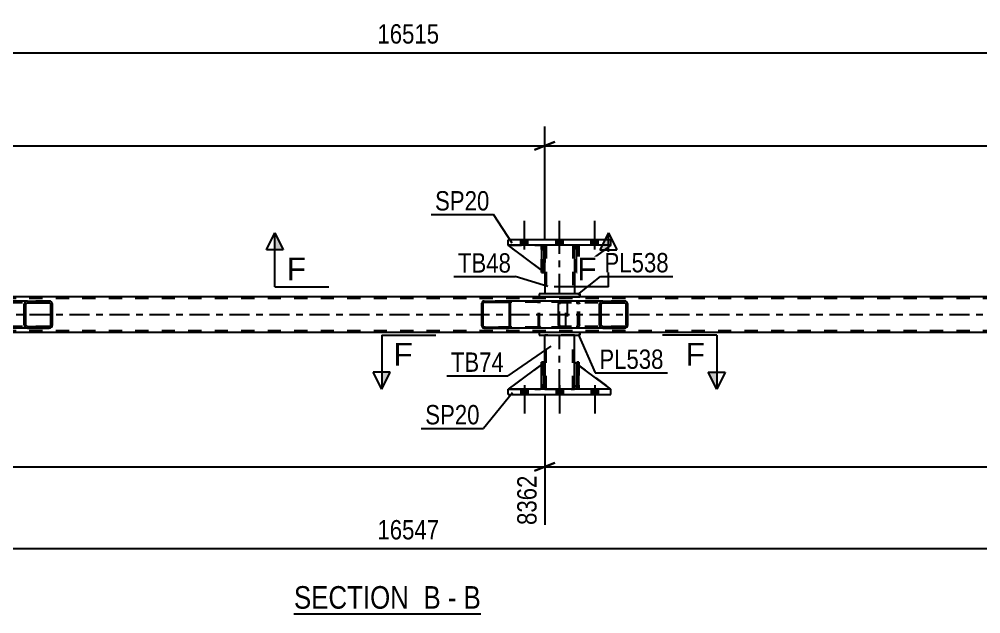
# Model space of a CAD drawing. Header units: millimetres. Extents: x 0 to 1772, y 0 to 560.
# Drawn here: x 1338.7 to 1481, y 147 to 235 of the extents above; entities that cross this region are included whole.
import ezdxf

# ---------------------------------------------------------------- set-up
doc = ezdxf.new("R2010")
doc.units = ezdxf.units.MM
doc.linetypes.add('DXK_LINE_DOT2', pattern=[3.9198, 1.9599, -1.9599])
doc.linetypes.add('DXK_LINE_DOT3', pattern=[5.9187, 2.979, -0.9799, 0.9799, -0.9799])
doc.styles.add('Arial', font='ARIAL.TTF', dxfattribs={"height": 0.2})
doc.styles.add('Arial Narrow', font='ARIALN.TTF', dxfattribs={"height": 0.2})

# ---------------------------------------------------------------- blocks, each defined once
blk = doc.blocks.new('Unknown-814276686-12 - 5078')
at = {"color": 6, "linetype": 'Continuous'}
blk.add_line((1379.36, 147), (1407.01, 147), dxfattribs=at)
at = {"color": 0, "linetype": 'Continuous'}
for points in [[(1397.47, 147.75), (1397.47, 151.25), (1379.36, 151.25), (1379.36, 147.75)], [(1401.07, 147.75), (1401.07, 151.25), (1398.52, 151.25), (1398.52, 147.75)], [(1403.4, 147.75), (1403.4, 151.25), (1402.12, 151.25), (1402.12, 147.75)], [(1407.01, 147.75), (1407.01, 151.25), (1404.45, 151.25), (1404.45, 147.75)]]:
    blk.add_wipeout(points, dxfattribs=at)
at = {"color": 7, "linetype": 'Continuous', "style": 'Arial Narrow'}
for s, p in [('SECTION ', (1379.36, 147.75)), ('B', (1398.52, 147.75)), ('B', (1404.45, 147.75)), ('-', (1402.12, 147.75))]:
    blk.add_text(s, height=3.34, dxfattribs=at).set_placement(p)
blk = doc.blocks.new('Part-814276686-5152 - 5078')
at = {"color": 7, "linetype": 'DXK_LINE_DOT2'}
for p, q in [((1416.33, 184.22), (1416.01, 184.22)), ((1416.01, 180.82), (1416.01, 184.22)), ((1416.01, 180.22), (1416.01, 184.22)), ((1416.33, 184.22), (1416.33, 180.82)), ((1416.33, 180.22), (1416.33, 184.22)), ((1416.33, 180.82), (1416.01, 180.82)), ((1416.01, 180.22), (1416.01, 180.82)), ((1416.33, 180.82), (1416.33, 180.22)), ((1416.33, 180.22), (1416.01, 180.22)), ((1416.33, 180.22), (1416.33, 180.22))]:
    blk.add_line(p, q, dxfattribs=at)
blk = doc.blocks.new('Part-814276686-5089 - 5078')
at = {"color": 2, "linetype": 'Continuous'}
for p, q in [((1411.06, 179.42), (1411.06, 180.22)), ((1426.26, 180.22), (1411.06, 180.22)), ((1411.06, 179.42), (1426.26, 179.42)), ((1426.26, 179.42), (1426.26, 180.22))]:
    blk.add_line(p, q, dxfattribs=at)
at = {"color": 7, "linetype": 'DXK_LINE_DOT2'}
for p, q in [((1411.06, 179.42), (1411.06, 180.22)), ((1426.26, 179.42), (1426.26, 180.22))]:
    blk.add_line(p, q, dxfattribs=at)
blk = doc.blocks.new('Part-814276686-5084 - 5078')
at = {"color": 2, "linetype": 'Continuous'}
for p, q in [((1421.21, 180.22), (1421.21, 184.22)), ((1421.21, 184.22), (1421.53, 184.22)), ((1421.53, 180.22), (1421.53, 184.22)), ((1421.21, 180.22), (1421.21, 180.22)), ((1421.53, 180.22), (1421.21, 180.22))]:
    blk.add_line(p, q, dxfattribs=at)
at = {"color": 7, "linetype": 'DXK_LINE_DOT2'}
for p, q in [((1421.21, 184.22), (1421.21, 180.82)), ((1421.53, 180.82), (1421.53, 184.22)), ((1421.21, 180.82), (1421.21, 180.22)), ((1421.21, 180.82), (1421.53, 180.82)), ((1421.53, 180.22), (1421.53, 180.82)), ((1421.53, 180.22), (1421.53, 180.22))]:
    blk.add_line(p, q, dxfattribs=at)
blk = doc.blocks.new('Part-814276686-5135 - 5078')
at = {"color": 2, "linetype": 'Continuous'}
for p, q in [((1421.53, 201.51), (1421.21, 201.51)), ((1421.21, 201.51), (1421.21, 197.51)), ((1421.53, 201.51), (1421.53, 201.51)), ((1421.53, 201.51), (1421.53, 197.51)), ((1421.53, 197.51), (1421.21, 197.51))]:
    blk.add_line(p, q, dxfattribs=at)
at = {"color": 7, "linetype": 'DXK_LINE_DOT2'}
for p, q in [((1421.21, 200.91), (1421.21, 201.51)), ((1421.53, 200.91), (1421.21, 200.91)), ((1421.21, 200.91), (1421.21, 197.51)), ((1421.53, 200.91), (1421.53, 201.51)), ((1421.53, 201.51), (1421.53, 201.51)), ((1421.53, 197.51), (1421.53, 200.91))]:
    blk.add_line(p, q, dxfattribs=at)
blk = doc.blocks.new('Part-814276686-5095 - 5078')
at = {"linetype": 'Continuous'}
h = blk.add_hatch(dxfattribs=at)
h.set_pattern_fill('', scale=0.7, style=0, pattern_type=0)
h.set_pattern_definition([(45, (1428.7306, 192.9664), (-1.57154, 1.57154), [])])
h.paths.add_polyline_path([(1428.77, 192.78), (1428.73, 192.97), (1428.62, 193.12), (1428.46, 193.23), (1428.27, 193.26), (1425.08, 193.26), (1424.89, 193.23), (1424.73, 193.12), (1424.62, 192.97), (1424.58, 192.78), (1424.58, 189.74), (1424.62, 189.56), (1424.73, 189.4), (1424.89, 189.3), (1425.08, 189.26), (1428.27, 189.26), (1428.46, 189.3), (1428.62, 189.4), (1428.73, 189.56), (1428.77, 189.74)])
h.paths.add_polyline_path([(1428.5, 189.65), (1428.44, 189.57), (1428.36, 189.52), (1428.27, 189.5), (1425.08, 189.5), (1424.99, 189.52), (1424.9, 189.57), (1424.85, 189.65), (1424.83, 189.74), (1424.83, 192.78), (1424.85, 192.87), (1424.9, 192.95), (1424.99, 193), (1425.08, 193.02), (1428.27, 193.02), (1428.36, 193), (1428.44, 192.95), (1428.5, 192.87), (1428.52, 192.78), (1428.52, 189.74)])
at = {"color": 2, "linetype": 'Continuous'}
for p, q in [((1418.51, 192.78), (1418.53, 192.97)), ((1418.51, 189.74), (1418.51, 192.78)), ((1418.53, 192.97), (1418.59, 193.12)), ((1418.59, 193.12), (1418.68, 193.23)), ((1418.68, 193.23), (1418.78, 193.26)), ((1425.08, 193.26), (1418.78, 193.26)), ((1424.62, 192.97), (1424.58, 192.78)), ((1424.58, 189.74), (1424.58, 192.78)), ((1424.83, 192.78), (1424.85, 192.87)), ((1424.83, 189.74), (1424.83, 192.78)), ((1424.85, 192.87), (1424.9, 192.95)), ((1425.08, 193.26), (1424.89, 193.23)), ((1424.9, 192.95), (1424.99, 193)), ((1424.99, 193), (1425.08, 193.02)), ((1425.08, 193.26), (1428.27, 193.26)), ((1425.08, 193.02), (1428.27, 193.02)), ((1428.46, 193.23), (1428.27, 193.26)), ((1428.27, 193.02), (1428.36, 193)), ((1428.36, 193), (1428.44, 192.95)), ((1428.44, 192.95), (1428.5, 192.87)), ((1428.5, 192.87), (1428.52, 192.78)), ((1428.52, 189.74), (1428.52, 192.78)), ((1428.77, 192.78), (1428.73, 192.97)), ((1428.77, 189.74), (1428.77, 192.78)), ((1418.53, 189.56), (1418.51, 189.74)), ((1418.59, 189.4), (1418.53, 189.56)), ((1418.68, 189.3), (1418.59, 189.4)), ((1418.78, 189.26), (1418.68, 189.3)), ((1425.08, 189.26), (1418.78, 189.26)), ((1424.58, 189.74), (1424.62, 189.56)), ((1424.85, 189.65), (1424.83, 189.74)), ((1424.9, 189.57), (1424.85, 189.65)), ((1424.89, 189.3), (1425.08, 189.26)), ((1424.99, 189.52), (1424.9, 189.57)), ((1425.08, 189.5), (1424.99, 189.52)), ((1425.08, 189.5), (1428.27, 189.5)), ((1425.08, 189.26), (1428.27, 189.26)), ((1428.36, 189.52), (1428.27, 189.5)), ((1428.27, 189.26), (1428.46, 189.3)), ((1428.44, 189.57), (1428.36, 189.52)), ((1428.5, 189.65), (1428.44, 189.57)), ((1428.52, 189.74), (1428.5, 189.65)), ((1428.73, 189.56), (1428.77, 189.74))]:
    blk.add_line(p, q, dxfattribs=at)
at = {"color": 7, "linetype": 'DXK_LINE_DOT2'}
for p, q in [((1418.66, 192.87), (1418.65, 192.78)), ((1418.65, 189.74), (1418.65, 192.78)), ((1418.69, 192.95), (1418.66, 192.87)), ((1418.73, 193), (1418.69, 192.95)), ((1418.78, 193.02), (1418.73, 193)), ((1428.27, 193.02), (1418.78, 193.02)), ((1419.77, 193.02), (1419.77, 193.26)), ((1421.12, 193.26), (1421.31, 193.23)), ((1421.21, 193), (1421.12, 193.02)), ((1421.29, 192.95), (1421.21, 193)), ((1421.35, 192.87), (1421.29, 192.95)), ((1421.37, 192.78), (1421.35, 192.87)), ((1421.37, 189.74), (1421.37, 192.78)), ((1421.58, 192.97), (1421.62, 192.78)), ((1421.62, 189.74), (1421.62, 192.78)), ((1428.27, 193.26), (1425.08, 193.26)), ((1418.65, 189.74), (1418.66, 189.65)), ((1418.66, 189.65), (1418.69, 189.57)), ((1418.69, 189.57), (1418.73, 189.52)), ((1418.73, 189.52), (1418.78, 189.5)), ((1428.27, 189.5), (1418.78, 189.5)), ((1419.77, 189.26), (1419.77, 189.5)), ((1421.12, 189.5), (1421.21, 189.52)), ((1421.31, 189.3), (1421.12, 189.26)), ((1421.21, 189.52), (1421.29, 189.57)), ((1421.29, 189.57), (1421.35, 189.65)), ((1421.35, 189.65), (1421.37, 189.74)), ((1421.62, 189.74), (1421.58, 189.56)), ((1428.27, 189.26), (1425.08, 189.26))]:
    blk.add_line(p, q, dxfattribs=at)
for centre, start, end in [((1421.13, 192.77), 23.8494, 68.8059), ((1421.13, 189.76), 291.1941, 336.1506)]:
    blk.add_arc(centre, 0.492, start, end, dxfattribs=at)
at = {"color": 2, "linetype": 'Continuous'}
for centre, start, end in [((1425.07, 192.77), 111.1941, 156.1506), ((1428.28, 192.77), 23.8494, 68.8059), ((1425.07, 189.76), 203.8494, 248.8059), ((1428.28, 189.76), 291.1941, 336.1506)]:
    blk.add_arc(centre, 0.492, start, end, dxfattribs=at)
blk = doc.blocks.new('Part-814276686-5110 - 5078')
at = {"color": 2, "linetype": 'Continuous'}
for p, q in [((1416.46, 184.22), (1416.46, 188.22)), ((1420.86, 184.22), (1420.86, 188.22)), ((1416.46, 180.22), (1416.46, 180.82)), ((1420.86, 180.22), (1420.86, 180.82))]:
    blk.add_line(p, q, dxfattribs=at)
at = {"color": 7, "linetype": 'DXK_LINE_DOT2'}
for p, q in [((1420.86, 188.22), (1416.46, 188.22)), ((1416.7, 180.22), (1416.7, 188.22)), ((1420.62, 180.22), (1420.62, 188.22)), ((1416.46, 180.82), (1416.46, 184.22)), ((1420.86, 180.82), (1420.86, 184.22)), ((1416.46, 180.22), (1420.86, 180.22))]:
    blk.add_line(p, q, dxfattribs=at)
at = {"color": 7, "linetype": 'DXK_LINE_DOT3'}
blk.add_line((1418.66, 180.22), (1418.66, 188.22), dxfattribs=at)
blk = doc.blocks.new('Part-814276686-5134 - 5078')
at = {"color": 7, "linetype": 'DXK_LINE_DOT2'}
for p, q in [((1416.46, 197.51), (1411.06, 201.51)), ((1411.06, 201.51), (1415.86, 201.51)), ((1415.86, 201.51), (1416.46, 200.91)), ((1416.46, 200.91), (1415.86, 201.51)), ((1416.46, 200.91), (1416.46, 197.51)), ((1416.46, 200.91), (1416.46, 200.91)), ((1416.46, 200.91), (1416.46, 197.51))]:
    blk.add_line(p, q, dxfattribs=at)
blk = doc.blocks.new('Part-814276686-5111 - 5078')
at = {"linetype": 'Continuous'}
h = blk.add_hatch(dxfattribs=at)
h.set_pattern_fill('', scale=0.7, style=0, pattern_type=0)
h.set_pattern_definition([(45, (1343.5963, 192.9664), (-1.57154, 1.57154), [])])
h.paths.add_polyline_path([(1343.63, 192.78), (1343.6, 192.97), (1343.49, 193.12), (1343.32, 193.23), (1343.13, 193.26), (1339.95, 193.26), (1339.76, 193.23), (1339.59, 193.12), (1339.48, 192.97), (1339.44, 192.78), (1339.44, 189.74), (1339.48, 189.56), (1339.59, 189.4), (1339.76, 189.3), (1339.95, 189.26), (1343.13, 189.26), (1343.32, 189.3), (1343.49, 189.4), (1343.6, 189.56), (1343.63, 189.74)])
h.paths.add_polyline_path([(1343.36, 189.65), (1343.31, 189.57), (1343.23, 189.52), (1343.13, 189.5), (1339.95, 189.5), (1339.85, 189.52), (1339.77, 189.57), (1339.72, 189.65), (1339.7, 189.74), (1339.7, 192.78), (1339.72, 192.87), (1339.77, 192.95), (1339.85, 193), (1339.95, 193.02), (1343.13, 193.02), (1343.23, 193), (1343.31, 192.95), (1343.36, 192.87), (1343.38, 192.78), (1343.38, 189.74)])
at = {"color": 2, "linetype": 'Continuous'}
for p, q in [((1333.38, 192.78), (1333.4, 192.97)), ((1333.38, 189.74), (1333.38, 192.78)), ((1333.4, 192.97), (1333.46, 193.12)), ((1333.46, 193.12), (1333.54, 193.23)), ((1333.54, 193.23), (1333.65, 193.26)), ((1339.95, 193.26), (1333.65, 193.26)), ((1339.48, 192.97), (1339.44, 192.78)), ((1339.44, 189.74), (1339.44, 192.78)), ((1339.7, 192.78), (1339.72, 192.87)), ((1339.7, 189.74), (1339.7, 192.78)), ((1339.72, 192.87), (1339.77, 192.95)), ((1339.95, 193.26), (1339.76, 193.23)), ((1339.77, 192.95), (1339.85, 193)), ((1339.85, 193), (1339.95, 193.02)), ((1339.95, 193.26), (1343.13, 193.26)), ((1339.95, 193.02), (1343.13, 193.02)), ((1343.32, 193.23), (1343.13, 193.26)), ((1343.13, 193.02), (1343.23, 193)), ((1343.23, 193), (1343.31, 192.95)), ((1343.31, 192.95), (1343.36, 192.87)), ((1343.36, 192.87), (1343.38, 192.78)), ((1343.38, 189.74), (1343.38, 192.78)), ((1343.63, 192.78), (1343.6, 192.97)), ((1343.63, 189.74), (1343.63, 192.78)), ((1333.4, 189.56), (1333.38, 189.74)), ((1333.46, 189.4), (1333.4, 189.56)), ((1333.54, 189.3), (1333.46, 189.4)), ((1333.65, 189.26), (1333.54, 189.3)), ((1339.95, 189.26), (1333.65, 189.26)), ((1339.44, 189.74), (1339.48, 189.56)), ((1339.72, 189.65), (1339.7, 189.74)), ((1339.77, 189.57), (1339.72, 189.65)), ((1339.76, 189.3), (1339.95, 189.26)), ((1339.85, 189.52), (1339.77, 189.57)), ((1339.95, 189.5), (1339.85, 189.52)), ((1339.95, 189.5), (1343.13, 189.5)), ((1339.95, 189.26), (1343.13, 189.26)), ((1343.23, 189.52), (1343.13, 189.5)), ((1343.13, 189.26), (1343.32, 189.3)), ((1343.31, 189.57), (1343.23, 189.52)), ((1343.36, 189.65), (1343.31, 189.57)), ((1343.38, 189.74), (1343.36, 189.65)), ((1343.6, 189.56), (1343.63, 189.74))]:
    blk.add_line(p, q, dxfattribs=at)
at = {"color": 7, "linetype": 'DXK_LINE_DOT2'}
for p, q in [((1333.52, 192.87), (1333.51, 192.78)), ((1333.51, 189.74), (1333.51, 192.78)), ((1333.55, 192.95), (1333.52, 192.87)), ((1333.6, 193), (1333.55, 192.95)), ((1333.65, 193.02), (1333.6, 193)), ((1343.13, 193.02), (1333.65, 193.02)), ((1334.64, 193.02), (1334.64, 193.26)), ((1335.98, 193.26), (1336.17, 193.23)), ((1336.08, 193), (1335.98, 193.02)), ((1336.16, 192.95), (1336.08, 193)), ((1336.21, 192.87), (1336.16, 192.95)), ((1336.23, 192.78), (1336.21, 192.87)), ((1336.23, 189.74), (1336.23, 192.78)), ((1336.45, 192.97), (1336.48, 192.78)), ((1336.48, 189.74), (1336.48, 192.78)), ((1343.13, 193.26), (1339.95, 193.26)), ((1333.51, 189.74), (1333.52, 189.65)), ((1333.52, 189.65), (1333.55, 189.57)), ((1333.55, 189.57), (1333.6, 189.52)), ((1333.6, 189.52), (1333.65, 189.5)), ((1343.13, 189.5), (1333.65, 189.5)), ((1334.64, 189.26), (1334.64, 189.5)), ((1335.98, 189.5), (1336.08, 189.52)), ((1336.17, 189.3), (1335.98, 189.26)), ((1336.08, 189.52), (1336.16, 189.57)), ((1336.16, 189.57), (1336.21, 189.65)), ((1336.21, 189.65), (1336.23, 189.74)), ((1336.48, 189.74), (1336.45, 189.56)), ((1343.13, 189.26), (1339.95, 189.26))]:
    blk.add_line(p, q, dxfattribs=at)
for centre, start, end in [((1336, 192.77), 23.8494, 68.8059), ((1336, 189.76), 291.1941, 336.1506)]:
    blk.add_arc(centre, 0.492, start, end, dxfattribs=at)
at = {"color": 2, "linetype": 'Continuous'}
for centre, start, end in [((1339.93, 192.77), 111.1941, 156.1506), ((1343.15, 192.77), 23.8494, 68.8059), ((1339.93, 189.76), 203.8494, 248.8059), ((1343.15, 189.76), 291.1941, 336.1506)]:
    blk.add_arc(centre, 0.492, start, end, dxfattribs=at)
blk = doc.blocks.new('Part-814276686-5112 - 5078')
at = {"linetype": 'Continuous'}
h = blk.add_hatch(dxfattribs=at)
h.set_pattern_fill('', scale=0.7, style=0, pattern_type=0)
h.set_pattern_definition([(45, (1411.3984, 193.0652), (-1.57154, 1.57154), [])])
h.paths.add_polyline_path([(1411.42, 192.94), (1411.4, 193.07), (1411.32, 193.17), (1411.21, 193.24), (1411.08, 193.26), (1407.51, 193.26), (1407.38, 193.24), (1407.27, 193.17), (1407.19, 193.07), (1407.17, 192.94), (1407.17, 189.58), (1407.19, 189.46), (1407.27, 189.36), (1407.38, 189.29), (1407.51, 189.26), (1411.08, 189.26), (1411.21, 189.29), (1411.32, 189.36), (1411.4, 189.46), (1411.42, 189.58)])
h.paths.add_polyline_path([(1411.24, 189.52), (1411.2, 189.47), (1411.15, 189.43), (1411.08, 189.42), (1407.51, 189.42), (1407.44, 189.43), (1407.39, 189.47), (1407.35, 189.52), (1407.34, 189.58), (1407.34, 192.94), (1407.35, 193), (1407.39, 193.06), (1407.44, 193.09), (1407.51, 193.1), (1411.08, 193.1), (1411.15, 193.09), (1411.2, 193.06), (1411.24, 193), (1411.25, 192.94), (1411.25, 189.58)])
at = {"color": 2, "linetype": 'Continuous'}
for p, q in [((1407.19, 193.07), (1407.17, 192.94)), ((1407.17, 189.58), (1407.17, 192.94)), ((1407.34, 192.94), (1407.35, 193)), ((1407.34, 189.58), (1407.34, 192.94)), ((1407.35, 193), (1407.39, 193.06)), ((1407.51, 193.26), (1407.38, 193.24)), ((1407.39, 193.06), (1407.44, 193.09)), ((1407.44, 193.09), (1407.51, 193.1)), ((1407.51, 193.26), (1411.08, 193.26)), ((1407.51, 193.1), (1411.08, 193.1)), ((1418.78, 193.26), (1411.08, 193.26)), ((1411.21, 193.24), (1411.08, 193.26)), ((1411.08, 193.1), (1411.15, 193.09)), ((1411.15, 193.09), (1411.2, 193.06)), ((1411.2, 193.06), (1411.24, 193)), ((1411.24, 193), (1411.25, 192.94)), ((1411.25, 189.58), (1411.25, 192.94)), ((1411.42, 192.94), (1411.4, 193.07)), ((1411.42, 189.58), (1411.42, 192.94)), ((1407.17, 189.58), (1407.19, 189.46)), ((1407.35, 189.52), (1407.34, 189.58)), ((1407.39, 189.47), (1407.35, 189.52)), ((1407.38, 189.29), (1407.51, 189.26)), ((1407.44, 189.43), (1407.39, 189.47)), ((1407.51, 189.42), (1407.44, 189.43)), ((1407.51, 189.42), (1411.08, 189.42)), ((1407.51, 189.26), (1411.08, 189.26)), ((1411.15, 189.43), (1411.08, 189.42)), ((1411.08, 189.26), (1411.21, 189.29)), ((1418.78, 189.26), (1411.08, 189.26)), ((1411.2, 189.47), (1411.15, 189.43)), ((1411.24, 189.52), (1411.2, 189.47)), ((1411.25, 189.58), (1411.24, 189.52)), ((1411.4, 189.46), (1411.42, 189.58))]:
    blk.add_line(p, q, dxfattribs=at)
at = {"color": 7, "linetype": 'DXK_LINE_DOT2'}
for p, q in [((1411.08, 193.26), (1407.51, 193.26)), ((1419.43, 193.1), (1407.51, 193.1)), ((1415.52, 192.94), (1415.54, 193.07)), ((1415.52, 189.58), (1415.52, 192.94)), ((1415.7, 193), (1415.69, 192.94)), ((1415.69, 189.58), (1415.69, 192.94)), ((1415.74, 193.06), (1415.7, 193)), ((1415.73, 193.24), (1415.86, 193.26)), ((1415.74, 193.06), (1415.75, 193.07)), ((1415.75, 193.07), (1415.79, 193.09)), ((1415.79, 193.09), (1415.86, 193.1)), ((1419.43, 193.26), (1418.78, 193.26)), ((1419.43, 193.26), (1419.56, 193.24)), ((1419.5, 193.09), (1419.43, 193.1)), ((1419.55, 193.06), (1419.5, 193.09)), ((1419.59, 193), (1419.55, 193.06)), ((1419.6, 192.94), (1419.59, 193)), ((1419.6, 189.58), (1419.6, 192.94)), ((1419.75, 193.07), (1419.77, 192.97)), ((1419.77, 192.97), (1419.77, 192.94)), ((1419.77, 192.94), (1419.77, 189.58)), ((1419.43, 189.42), (1407.51, 189.42)), ((1411.08, 189.26), (1407.51, 189.26)), ((1415.54, 189.46), (1415.52, 189.58)), ((1415.69, 189.58), (1415.7, 189.52)), ((1415.7, 189.52), (1415.74, 189.47)), ((1415.86, 189.26), (1415.73, 189.29)), ((1415.74, 189.47), (1415.75, 189.46)), ((1415.75, 189.46), (1415.79, 189.43)), ((1415.79, 189.43), (1415.86, 189.42)), ((1419.43, 189.26), (1418.78, 189.26)), ((1419.43, 189.42), (1419.5, 189.43)), ((1419.56, 189.29), (1419.43, 189.26)), ((1419.5, 189.43), (1419.55, 189.47)), ((1419.55, 189.47), (1419.59, 189.52)), ((1419.59, 189.52), (1419.6, 189.58)), ((1419.77, 189.56), (1419.75, 189.46)), ((1419.77, 189.58), (1419.77, 189.56))]:
    blk.add_line(p, q, dxfattribs=at)
at = {"color": 2, "linetype": 'Continuous'}
for centre, start, end in [((1407.5, 192.93), 110.7583, 155.68), ((1411.1, 192.93), 24.32, 69.2417), ((1407.5, 189.6), 204.32, 249.2417), ((1411.1, 189.6), 290.7583, 335.68)]:
    blk.add_arc(centre, 0.331, start, end, dxfattribs=at)
at = {"color": 7, "linetype": 'DXK_LINE_DOT2'}
for centre, start, end in [((1415.84, 192.93), 110.7583, 155.68), ((1419.45, 192.93), 24.32, 69.2417), ((1415.84, 189.6), 204.32, 249.2417)]:
    blk.add_arc(centre, 0.331, start, end, dxfattribs=at)
blk = doc.blocks.new('Part-814276686-5118 - 5078')
at = {"color": 2, "linetype": 'Continuous'}
for p, q in [((1420.86, 180.82), (1420.86, 184.22)), ((1421.21, 183.96), (1420.86, 184.22)), ((1426.26, 180.22), (1421.53, 183.72)), ((1421.21, 180.47), (1420.86, 180.82))]:
    blk.add_line(p, q, dxfattribs=at)
at = {"color": 7, "linetype": 'DXK_LINE_DOT2'}
for p, q in [((1421.53, 183.72), (1421.21, 183.96)), ((1421.46, 180.22), (1421.21, 180.47)), ((1426.26, 180.22), (1421.46, 180.22)), ((1426.26, 180.22), (1426.26, 180.22)), ((1426.26, 180.22), (1426.26, 180.22))]:
    blk.add_line(p, q, dxfattribs=at)
blk = doc.blocks.new('Part-814276686-5119 - 5078')
at = {"color": 7, "linetype": 'DXK_LINE_DOT2'}
for p, q in [((1420.86, 180.82), (1420.86, 184.22)), ((1420.86, 184.22), (1426.26, 180.22)), ((1421.46, 180.22), (1420.86, 180.82)), ((1426.26, 180.22), (1421.46, 180.22))]:
    blk.add_line(p, q, dxfattribs=at)
blk = doc.blocks.new('Part-814276686-5121 - 5078')
at = {"color": 2, "linetype": 'Continuous'}
for p, q in [((1416.33, 201.51), (1416.01, 201.51)), ((1416.01, 201.51), (1416.01, 197.51)), ((1416.33, 201.51), (1416.33, 201.51)), ((1416.33, 201.51), (1416.33, 197.51)), ((1416.33, 197.51), (1416.01, 197.51))]:
    blk.add_line(p, q, dxfattribs=at)
at = {"color": 7, "linetype": 'DXK_LINE_DOT2'}
for p, q in [((1416.01, 200.91), (1416.01, 201.51)), ((1416.33, 200.91), (1416.01, 200.91)), ((1416.01, 200.91), (1416.01, 197.51)), ((1416.33, 200.91), (1416.33, 201.51)), ((1416.33, 201.51), (1416.33, 201.51)), ((1416.33, 197.51), (1416.33, 200.91))]:
    blk.add_line(p, q, dxfattribs=at)
blk = doc.blocks.new('Part-814276686-5144 - 5078')
at = {"color": 7, "linetype": 'DXK_LINE_DOT2'}
for p, q in [((1421.53, 184.22), (1421.21, 184.22)), ((1421.21, 180.82), (1421.21, 184.22)), ((1421.21, 180.22), (1421.21, 184.22)), ((1421.53, 184.22), (1421.53, 180.82)), ((1421.53, 180.22), (1421.53, 184.22)), ((1421.53, 180.82), (1421.21, 180.82)), ((1421.21, 180.22), (1421.21, 180.82)), ((1421.53, 180.82), (1421.53, 180.22)), ((1421.53, 180.22), (1421.21, 180.22)), ((1421.53, 180.22), (1421.53, 180.22))]:
    blk.add_line(p, q, dxfattribs=at)
blk = doc.blocks.new('Part-814276686-5172 - 5078')
at = {"color": 7, "linetype": 'DXK_LINE_DOT2'}
for p, q in [((1421.46, 201.51), (1420.86, 200.91)), ((1420.86, 197.51), (1426.26, 201.51)), ((1420.86, 200.91), (1420.86, 197.51)), ((1426.26, 201.51), (1421.46, 201.51))]:
    blk.add_line(p, q, dxfattribs=at)
blk = doc.blocks.new('Part-814276686-5173 - 5078')
at = {"color": 2, "linetype": 'Continuous'}
for p, q in [((1416.01, 197.84), (1411.06, 201.51)), ((1416.01, 201.36), (1415.86, 201.51)), ((1416.46, 200.91), (1416.33, 201.04)), ((1416.46, 200.91), (1416.46, 200.91)), ((1416.46, 197.51), (1416.46, 200.91)), ((1416.33, 197.61), (1416.46, 197.51)), ((1416.46, 197.51), (1416.46, 197.51))]:
    blk.add_line(p, q, dxfattribs=at)
at = {"color": 7, "linetype": 'DXK_LINE_DOT2'}
for p, q in [((1415.86, 201.51), (1411.06, 201.51)), ((1415.86, 201.51), (1416.46, 200.91)), ((1416.33, 201.04), (1416.01, 201.36)), ((1416.46, 200.91), (1416.46, 197.51)), ((1416.33, 197.61), (1416.01, 197.84))]:
    blk.add_line(p, q, dxfattribs=at)
blk = doc.blocks.new('Part-814276686-5230 - 5078')
at = {"color": 7, "linetype": 'DXK_LINE_DOT2'}
for p, q in [((1416.01, 200.91), (1416.01, 201.51)), ((1416.01, 201.51), (1416.01, 201.51)), ((1416.01, 201.51), (1416.01, 197.51)), ((1416.33, 201.51), (1416.01, 201.51)), ((1416.01, 197.51), (1416.01, 200.91)), ((1416.01, 200.91), (1416.33, 200.91)), ((1416.33, 200.91), (1416.33, 201.51)), ((1416.33, 197.51), (1416.33, 201.51)), ((1416.33, 200.91), (1416.33, 197.51)), ((1416.01, 197.51), (1416.33, 197.51))]:
    blk.add_line(p, q, dxfattribs=at)
blk = doc.blocks.new('Bolt-814276686-5231 - 5078')
at = {"linetype": 'Continuous'}
for points in [[(1412.94, 201.51), (1413.98, 201.51), (1413.98, 202.31), (1412.94, 202.31)], [(1412.94, 201.51), (1413.98, 201.51), (1413.98, 202.31), (1412.94, 202.31)], [(1412.94, 201.51), (1413.98, 201.51), (1413.98, 202.31), (1412.94, 202.31)], [(1418.14, 201.51), (1419.18, 201.51), (1419.18, 202.31), (1418.14, 202.31)], [(1418.14, 201.51), (1419.18, 201.51), (1419.18, 202.31), (1418.14, 202.31)], [(1423.34, 201.51), (1424.38, 201.51), (1424.38, 202.31), (1423.34, 202.31)], [(1423.34, 201.51), (1424.38, 201.51), (1424.38, 202.31), (1423.34, 202.31)], [(1423.34, 201.51), (1424.38, 201.51), (1424.38, 202.31), (1423.34, 202.31)]]:
    blk.add_hatch(color=1, dxfattribs=at).paths.add_polyline_path(points)
at = {"color": 1, "linetype": 'Continuous'}
for p, q in [((1413.46, 200.91), (1413.46, 205.11)), ((1413.46, 200.91), (1413.46, 205.11)), ((1413.46, 200.91), (1413.46, 205.11)), ((1418.66, 200.91), (1418.66, 205.11)), ((1418.66, 200.91), (1418.66, 205.11)), ((1423.86, 200.91), (1423.86, 205.11)), ((1423.86, 200.91), (1423.86, 205.11)), ((1423.86, 200.91), (1423.86, 205.11)), ((1412.94, 201.51), (1412.94, 202.31)), ((1412.94, 201.51), (1412.94, 202.31)), ((1412.94, 201.51), (1412.94, 202.31)), ((1413.98, 201.51), (1413.98, 202.31)), ((1413.98, 201.51), (1413.98, 202.31)), ((1413.98, 201.51), (1413.98, 202.31)), ((1418.14, 201.51), (1418.14, 202.31)), ((1418.14, 201.51), (1418.14, 202.31)), ((1419.18, 201.51), (1419.18, 202.31)), ((1419.18, 201.51), (1419.18, 202.31)), ((1423.34, 201.51), (1423.34, 202.31)), ((1423.34, 201.51), (1423.34, 202.31)), ((1423.34, 201.51), (1423.34, 202.31)), ((1424.38, 201.51), (1424.38, 202.31)), ((1424.38, 201.51), (1424.38, 202.31)), ((1424.38, 201.51), (1424.38, 202.31))]:
    blk.add_line(p, q, dxfattribs=at)
blk = doc.blocks.new('Bolt-814276686-5232 - 5078')
at = {"linetype": 'Continuous'}
for points in [[(1413.98, 180.22), (1412.94, 180.22), (1412.94, 179.42), (1413.98, 179.42)], [(1413.98, 180.22), (1412.94, 180.22), (1412.94, 179.42), (1413.98, 179.42)], [(1413.98, 180.22), (1412.94, 180.22), (1412.94, 179.42), (1413.98, 179.42)], [(1419.18, 180.22), (1418.14, 180.22), (1418.14, 179.42), (1419.18, 179.42)], [(1419.18, 180.22), (1418.14, 180.22), (1418.14, 179.42), (1419.18, 179.42)], [(1424.38, 180.22), (1423.34, 180.22), (1423.34, 179.42), (1424.38, 179.42)], [(1424.38, 180.22), (1423.34, 180.22), (1423.34, 179.42), (1424.38, 179.42)], [(1424.38, 180.22), (1423.34, 180.22), (1423.34, 179.42), (1424.38, 179.42)]]:
    blk.add_hatch(color=1, dxfattribs=at).paths.add_polyline_path(points)
at = {"color": 1, "linetype": 'Continuous'}
for p, q in [((1413.46, 180.82), (1413.46, 176.62)), ((1413.46, 180.82), (1413.46, 176.62)), ((1413.46, 180.82), (1413.46, 176.62)), ((1418.66, 180.82), (1418.66, 176.62)), ((1418.66, 180.82), (1418.66, 176.62)), ((1423.86, 180.82), (1423.86, 176.62)), ((1423.86, 180.82), (1423.86, 176.62)), ((1423.86, 180.82), (1423.86, 176.62)), ((1412.94, 180.22), (1412.94, 179.42)), ((1412.94, 180.22), (1412.94, 179.42)), ((1412.94, 180.22), (1412.94, 179.42)), ((1413.98, 180.22), (1413.98, 179.42)), ((1413.98, 180.22), (1413.98, 179.42)), ((1413.98, 180.22), (1413.98, 179.42)), ((1418.14, 180.22), (1418.14, 179.42)), ((1418.14, 180.22), (1418.14, 179.42)), ((1419.18, 180.22), (1419.18, 179.42)), ((1419.18, 180.22), (1419.18, 179.42)), ((1423.34, 180.22), (1423.34, 179.42)), ((1423.34, 180.22), (1423.34, 179.42)), ((1423.34, 180.22), (1423.34, 179.42)), ((1424.38, 180.22), (1424.38, 179.42)), ((1424.38, 180.22), (1424.38, 179.42)), ((1424.38, 180.22), (1424.38, 179.42))]:
    blk.add_line(p, q, dxfattribs=at)
blk = doc.blocks.new('Part-814276686-5237 - 5078')
at = {"color": 2, "linetype": 'Continuous'}
for p, q in [((1683.18, 193.9), (1109.39, 193.9)), ((1415.66, 188.62), (1251.39, 188.62)), ((1585.93, 188.62), (1421.66, 188.62))]:
    blk.add_line(p, q, dxfattribs=at)
at = {"color": 7, "linetype": 'DXK_LINE_DOT2'}
for p, q in [((1683.18, 193.66), (1109.39, 193.66)), ((1683.18, 188.86), (1109.39, 188.86)), ((1421.66, 188.62), (1415.66, 188.62))]:
    blk.add_line(p, q, dxfattribs=at)
at = {"color": 7, "linetype": 'DXK_LINE_DOT3'}
blk.add_line((1109.39, 191.26), (1683.18, 191.26), dxfattribs=at)
blk = doc.blocks.new('Part-814276686-5238 - 5078')
at = {"color": 7, "linetype": 'DXK_LINE_DOT2'}
for p, q in [((1416.46, 184.22), (1411.06, 180.22)), ((1416.46, 180.82), (1416.46, 184.22)), ((1416.46, 184.22), (1416.46, 180.82)), ((1415.86, 180.22), (1416.46, 180.82)), ((1416.46, 180.82), (1415.86, 180.22)), ((1416.46, 180.82), (1416.46, 180.82)), ((1411.06, 180.22), (1415.86, 180.22))]:
    blk.add_line(p, q, dxfattribs=at)
blk = doc.blocks.new('Part-814276686-5239 - 5078')
at = {"color": 2, "linetype": 'Continuous'}
for p, q in [((1416.01, 180.22), (1416.01, 184.22)), ((1416.01, 184.22), (1416.33, 184.22)), ((1416.33, 180.22), (1416.33, 184.22)), ((1416.01, 180.22), (1416.01, 180.22)), ((1416.33, 180.22), (1416.01, 180.22))]:
    blk.add_line(p, q, dxfattribs=at)
at = {"color": 7, "linetype": 'DXK_LINE_DOT2'}
for p, q in [((1416.01, 184.22), (1416.01, 180.82)), ((1416.33, 180.82), (1416.33, 184.22)), ((1416.01, 180.82), (1416.01, 180.22)), ((1416.01, 180.82), (1416.33, 180.82)), ((1416.33, 180.22), (1416.33, 180.82)), ((1416.33, 180.22), (1416.33, 180.22))]:
    blk.add_line(p, q, dxfattribs=at)
blk = doc.blocks.new('Part-814276686-5282 - 5078')
at = {"color": 2, "linetype": 'Continuous'}
for p, q in [((1415.66, 188.62), (1415.66, 188.22)), ((1421.66, 188.62), (1415.66, 188.62)), ((1415.66, 188.22), (1421.66, 188.22)), ((1421.66, 188.62), (1421.66, 188.22)), ((1421.66, 188.62), (1421.66, 188.62)), ((1421.66, 188.22), (1421.66, 188.22))]:
    blk.add_line(p, q, dxfattribs=at)
at = {"color": 7, "linetype": 'DXK_LINE_DOT2'}
for p, q in [((1415.66, 188.62), (1415.66, 188.22)), ((1421.66, 188.22), (1421.66, 188.62)), ((1421.66, 188.62), (1421.66, 188.62)), ((1421.66, 188.22), (1421.66, 188.22))]:
    blk.add_line(p, q, dxfattribs=at)
blk = doc.blocks.new('Part-814276686-5293 - 5078')
at = {"color": 2, "linetype": 'Continuous'}
for p, q in [((1411.06, 201.51), (1411.06, 202.31)), ((1426.26, 202.31), (1411.06, 202.31)), ((1426.26, 201.51), (1426.26, 202.31)), ((1426.26, 201.51), (1411.06, 201.51))]:
    blk.add_line(p, q, dxfattribs=at)
at = {"color": 7, "linetype": 'DXK_LINE_DOT2'}
for p, q in [((1411.06, 201.51), (1411.06, 202.31)), ((1426.26, 201.51), (1426.26, 202.31))]:
    blk.add_line(p, q, dxfattribs=at)
blk = doc.blocks.new('Part-814276686-5301 - 5078')
at = {"color": 7, "linetype": 'DXK_LINE_DOT2'}
for p, q in [((1421.21, 200.91), (1421.21, 201.51)), ((1421.21, 201.51), (1421.21, 201.51)), ((1421.21, 201.51), (1421.21, 197.51)), ((1421.53, 201.51), (1421.21, 201.51)), ((1421.21, 197.51), (1421.21, 200.91)), ((1421.21, 200.91), (1421.53, 200.91)), ((1421.53, 200.91), (1421.53, 201.51)), ((1421.53, 197.51), (1421.53, 201.51)), ((1421.53, 200.91), (1421.53, 197.51)), ((1421.21, 197.51), (1421.53, 197.51))]:
    blk.add_line(p, q, dxfattribs=at)
blk = doc.blocks.new('Part-814276686-5329 - 5078')
at = {"color": 2, "linetype": 'Continuous'}
for p, q in [((1416.01, 183.89), (1411.06, 180.22)), ((1416.46, 184.22), (1416.33, 184.13)), ((1416.46, 180.82), (1416.46, 184.22)), ((1416.46, 180.82), (1416.33, 180.7)), ((1416.46, 180.82), (1416.46, 180.82)), ((1416.01, 180.38), (1415.86, 180.22))]:
    blk.add_line(p, q, dxfattribs=at)
at = {"color": 7, "linetype": 'DXK_LINE_DOT2'}
for p, q in [((1416.33, 184.13), (1416.01, 183.89)), ((1416.46, 180.82), (1416.46, 184.22)), ((1416.46, 180.82), (1415.86, 180.22)), ((1416.33, 180.7), (1416.01, 180.38)), ((1411.06, 180.22), (1415.86, 180.22))]:
    blk.add_line(p, q, dxfattribs=at)
blk = doc.blocks.new('Part-814276686-5358 - 5078')
at = {"color": 2, "linetype": 'Continuous'}
for p, q in [((1421.21, 201.27), (1420.86, 200.91)), ((1420.86, 200.91), (1420.86, 197.51)), ((1426.26, 201.51), (1421.53, 198.01)), ((1421.21, 197.77), (1420.86, 197.51))]:
    blk.add_line(p, q, dxfattribs=at)
at = {"color": 7, "linetype": 'DXK_LINE_DOT2'}
for p, q in [((1421.46, 201.51), (1421.21, 201.27)), ((1426.26, 201.51), (1421.46, 201.51)), ((1421.53, 198.01), (1421.21, 197.77))]:
    blk.add_line(p, q, dxfattribs=at)
blk = doc.blocks.new('Part-814276686-5376 - 5078')
at = {"color": 2, "linetype": 'Continuous'}
for p, q in [((1416.46, 201.51), (1416.46, 200.91)), ((1420.86, 201.51), (1420.86, 200.91)), ((1416.46, 197.51), (1416.46, 194.31)), ((1420.86, 197.51), (1420.86, 194.31))]:
    blk.add_line(p, q, dxfattribs=at)
at = {"color": 7, "linetype": 'DXK_LINE_DOT2'}
for p, q in [((1420.86, 201.51), (1416.46, 201.51)), ((1416.46, 200.91), (1416.46, 197.51)), ((1416.7, 201.51), (1416.7, 194.31)), ((1420.62, 201.51), (1420.62, 194.31)), ((1420.86, 200.91), (1420.86, 197.51)), ((1420.86, 194.31), (1416.46, 194.31))]:
    blk.add_line(p, q, dxfattribs=at)
at = {"color": 7, "linetype": 'DXK_LINE_DOT3'}
blk.add_line((1418.66, 194.31), (1418.66, 201.51), dxfattribs=at)
blk = doc.blocks.new('Part-814276686-5381 - 5078')
at = {"color": 2, "linetype": 'Continuous'}
for p, q in [((1415.66, 194.31), (1415.66, 193.91)), ((1421.66, 194.31), (1415.66, 194.31)), ((1415.66, 193.91), (1421.66, 193.91)), ((1421.66, 194.31), (1421.66, 193.91)), ((1421.66, 194.31), (1421.66, 194.31)), ((1421.66, 193.91), (1421.66, 193.91))]:
    blk.add_line(p, q, dxfattribs=at)
at = {"color": 7, "linetype": 'DXK_LINE_DOT2'}
for p, q in [((1415.66, 194.31), (1415.66, 193.91)), ((1421.66, 193.91), (1421.66, 194.31)), ((1421.66, 194.31), (1421.66, 194.31)), ((1421.66, 193.91), (1421.66, 193.91))]:
    blk.add_line(p, q, dxfattribs=at)
blk = doc.blocks.new('StraightDimension-814276686-5385 - 5078')
at = {"color": 7, "linetype": 'Continuous'}
blk.add_line((1100.13, 156.65), (1692.44, 156.65), dxfattribs=at)
at = {"color": 0}
blk.add_wipeout([(1401.46, 157.4), (1401.46, 161.6), (1391.11, 161.6), (1391.11, 157.4)], dxfattribs=at)
at = {"color": 3, "style": 'Arial Narrow'}
blk.add_text('16547', height=2.863, dxfattribs=at).set_placement((1391.71, 158))
blk = doc.blocks.new('StraightDimension-814276686-5449 - 5078')
at = {"color": 7, "linetype": 'Continuous'}
for p, q in [((1416.46, 179.22), (1416.46, 160.14)), ((1414.96, 168.15), (1417.96, 169.35)), ((1246.19, 168.75), (1416.46, 168.75))]:
    blk.add_line(p, q, dxfattribs=at)
at = {"color": 0, "linetype": 'Continuous'}
blk.add_wipeout([(1415.86, 168.05), (1411.66, 168.05), (1411.66, 159.54), (1415.86, 159.54)], dxfattribs=at)
at = {"color": 3, "linetype": 'Continuous', "style": 'Arial Narrow'}
blk.add_text('8362', height=2.863, rotation=90.0002, dxfattribs=at).set_placement((1415.26, 160.14))
blk = doc.blocks.new('StraightDimension-814276686-5460 - 5078')
at = {"color": 7, "linetype": 'Continuous'}
for p, q in [((1416.46, 179.22), (1416.46, 160.14)), ((1417.96, 169.35), (1414.96, 168.15)), ((1416.46, 168.75), (1586.73, 168.75))]:
    blk.add_line(p, q, dxfattribs=at)
blk = doc.blocks.new('StraightDimension-814276686-5478 - 5078')
at = {"color": 7, "linetype": 'Continuous'}
for p, q in [((1416.46, 202.51), (1416.46, 219.08)), ((1417.96, 216.83), (1414.96, 215.63)), ((1416.46, 216.23), (1586.73, 216.23))]:
    blk.add_line(p, q, dxfattribs=at)
blk = doc.blocks.new('StraightDimension-814276686-5483 - 5078')
at = {"color": 7, "linetype": 'Continuous'}
for p, q in [((1416.46, 202.51), (1416.46, 219.08)), ((1414.96, 215.63), (1417.96, 216.83)), ((1246.19, 216.23), (1416.46, 216.23))]:
    blk.add_line(p, q, dxfattribs=at)
blk = doc.blocks.new('StraightDimension-814276686-8973 - 5078')
at = {"color": 7, "linetype": 'Continuous'}
blk.add_line((1100.77, 230), (1691.8, 230), dxfattribs=at)
at = {"color": 0}
blk.add_wipeout([(1401.46, 230.75), (1401.46, 234.95), (1391.11, 234.95), (1391.11, 230.75)], dxfattribs=at)
at = {"color": 3, "style": 'Arial Narrow'}
blk.add_text('16515', height=2.863, dxfattribs=at).set_placement((1391.71, 231.35))
blk = doc.blocks.new('Mark-814276686-5085 - 5078')
at = {"color": 0}
blk.add_wipeout([(1406.83, 175.02), (1406.83, 178.02), (1398.79, 178.02), (1398.79, 175.02)], dxfattribs=at)
blk.add_wipeout([(1406.83, 175.02), (1406.83, 178.02), (1398.79, 178.02), (1398.79, 175.02)], dxfattribs=at)
at = {"color": 30, "linetype": 'Continuous'}
for p in [(1411.7, 179.67), (1398.19, 174.42)]:
    blk.add_line(p, (1407.43, 174.42), dxfattribs=at)
at = {"color": 3, "style": 'Arial Narrow'}
blk.add_text('SP20', height=2.863, dxfattribs=at).set_placement((1398.79, 175.02))
blk = doc.blocks.new('Mark-814276686-5106 - 5078')
at = {"color": 0}
blk.add_wipeout([(1410.42, 182.79), (1410.42, 185.79), (1402.57, 185.79), (1402.57, 182.79)], dxfattribs=at)
blk.add_wipeout([(1410.42, 182.79), (1410.42, 185.79), (1402.57, 185.79), (1402.57, 182.79)], dxfattribs=at)
at = {"color": 30, "linetype": 'Continuous'}
for p in [(1417.35, 186.61), (1401.97, 182.19)]:
    blk.add_line(p, (1411.02, 182.19), dxfattribs=at)
at = {"color": 3, "style": 'Arial Narrow'}
blk.add_text('TB74', height=2.863, dxfattribs=at).set_placement((1402.57, 182.79))
blk = doc.blocks.new('Mark-814276686-5278 - 5078')
at = {"color": 0}
blk.add_wipeout([(1434.05, 183.23), (1434.05, 186.23), (1424.55, 186.23), (1424.55, 183.23)], dxfattribs=at)
blk.add_wipeout([(1434.05, 183.23), (1434.05, 186.23), (1424.55, 186.23), (1424.55, 183.23)], dxfattribs=at)
at = {"color": 30, "linetype": 'Continuous'}
for p, q in [((1421.39, 188.38), (1423.95, 182.63)), ((1423.95, 182.63), (1434.65, 182.63))]:
    blk.add_line(p, q, dxfattribs=at)
at = {"color": 3, "style": 'Arial Narrow'}
blk.add_text('PL538', height=2.863, dxfattribs=at).set_placement((1424.55, 183.23))
blk = doc.blocks.new('Mark-814276686-5289 - 5078')
at = {"color": 0}
blk.add_wipeout([(1408.28, 206.66), (1408.28, 209.66), (1400.24, 209.66), (1400.24, 206.66)], dxfattribs=at)
blk.add_wipeout([(1408.28, 206.66), (1408.28, 209.66), (1400.24, 209.66), (1400.24, 206.66)], dxfattribs=at)
at = {"color": 30, "linetype": 'Continuous'}
for p in [(1399.64, 206.06), (1411.63, 201.84)]:
    blk.add_line(p, (1408.88, 206.06), dxfattribs=at)
at = {"color": 3, "style": 'Arial Narrow'}
blk.add_text('SP20', height=2.863, dxfattribs=at).set_placement((1400.24, 206.66))
blk = doc.blocks.new('SectionMark-814276686-5500 - 5078')
at = {"linetype": 'Continuous'}
for points in [[(1377.78, 200.85), (1376.53, 200.85), (1376.53, 203.35)], [(1425.88, 200.85), (1424.63, 200.85), (1425.88, 203.35)]]:
    blk.add_hatch(color=6, dxfattribs=at).paths.add_polyline_path(points)
at = {"color": 6, "linetype": 'Continuous'}
for p, q in [((1375.28, 200.85), (1376.53, 203.35)), ((1376.53, 195.35), (1376.53, 203.35)), ((1376.53, 203.35), (1377.78, 200.85)), ((1425.88, 203.35), (1424.63, 200.85)), ((1425.88, 195.35), (1425.88, 203.35)), ((1425.88, 203.35), (1427.13, 200.85)), ((1377.78, 200.85), (1375.28, 200.85)), ((1424.63, 200.85), (1427.13, 200.85)), ((1376.53, 195.35), (1384.53, 195.35)), ((1425.88, 195.35), (1417.88, 195.35))]:
    blk.add_line(p, q, dxfattribs=at)
at = {"color": 0, "linetype": 'Continuous'}
for points in [[(1381.13, 196.35), (1381.13, 199.85), (1378.28, 199.85), (1378.28, 196.35)], [(1424.13, 196.35), (1424.13, 199.85), (1421.28, 199.85), (1421.28, 196.35)]]:
    blk.add_wipeout(points, dxfattribs=at)
at = {"color": 3, "linetype": 'Continuous', "style": 'Arial'}
for p in [(1378.28, 196.35), (1421.28, 196.35)]:
    blk.add_text('F', height=3.34, dxfattribs=at).set_placement(p)
blk = doc.blocks.new('Mark-814276686-5372 - 5078')
at = {"color": 0}
blk.add_wipeout([(1411.48, 197.47), (1411.48, 200.47), (1403.62, 200.47), (1403.62, 197.47)], dxfattribs=at)
blk.add_wipeout([(1411.48, 197.47), (1411.48, 200.47), (1403.62, 200.47), (1403.62, 197.47)], dxfattribs=at)
at = {"color": 30, "linetype": 'Continuous'}
for p in [(1403.02, 196.87), (1416.91, 195.43)]:
    blk.add_line(p, (1412.08, 196.87), dxfattribs=at)
at = {"color": 3, "style": 'Arial Narrow'}
blk.add_text('TB48', height=2.863, dxfattribs=at).set_placement((1403.62, 197.47))
blk = doc.blocks.new('Mark-814276686-5377 - 5078')
at = {"color": 0}
blk.add_wipeout([(1434.82, 197.51), (1434.82, 200.51), (1425.31, 200.51), (1425.31, 197.51)], dxfattribs=at)
blk.add_wipeout([(1434.82, 197.51), (1434.82, 200.51), (1425.31, 200.51), (1425.31, 197.51)], dxfattribs=at)
at = {"color": 30, "linetype": 'Continuous'}
for p, q in [((1421.34, 194.22), (1424.71, 196.91)), ((1424.71, 196.91), (1435.42, 196.91))]:
    blk.add_line(p, q, dxfattribs=at)
at = {"color": 3, "style": 'Arial Narrow'}
blk.add_text('PL538', height=2.863, dxfattribs=at).set_placement((1425.31, 197.51))
blk = doc.blocks.new('SectionMark-814276686-5502 - 5078')
at = {"linetype": 'Continuous'}
for points in [[(1392.34, 182.72), (1393.59, 182.72), (1392.34, 180.22)], [(1440.66, 182.72), (1441.91, 182.72), (1441.91, 180.22)]]:
    blk.add_hatch(color=6, dxfattribs=at).paths.add_polyline_path(points)
at = {"color": 6, "linetype": 'Continuous'}
for p, q in [((1392.34, 188.22), (1400.34, 188.22)), ((1392.34, 188.22), (1392.34, 180.22)), ((1441.91, 188.22), (1433.91, 188.22)), ((1441.91, 188.22), (1441.91, 180.22)), ((1392.34, 180.22), (1391.09, 182.72)), ((1393.59, 182.72), (1391.09, 182.72)), ((1392.34, 180.22), (1393.59, 182.72)), ((1440.66, 182.72), (1443.16, 182.72)), ((1441.91, 180.22), (1440.66, 182.72)), ((1443.16, 182.72), (1441.91, 180.22))]:
    blk.add_line(p, q, dxfattribs=at)
at = {"color": 0, "linetype": 'Continuous'}
for points in [[(1396.94, 183.72), (1396.94, 187.22), (1394.09, 187.22), (1394.09, 183.72)], [(1440.16, 183.72), (1440.16, 187.22), (1437.31, 187.22), (1437.31, 183.72)]]:
    blk.add_wipeout(points, dxfattribs=at)
at = {"color": 3, "linetype": 'Continuous', "style": 'Arial'}
for p in [(1394.09, 183.72), (1437.31, 183.72)]:
    blk.add_text('F', height=3.34, dxfattribs=at).set_placement(p)

msp = doc.modelspace()

# ---------------------------------------------------------------- block references
for name in ['Bolt-814276686-5231 - 5078', 'Part-814276686-5293 - 5078', 'Part-814276686-5134 - 5078', 'Part-814276686-5173 - 5078', 'Part-814276686-5121 - 5078', 'Part-814276686-5230 - 5078', 'Part-814276686-5376 - 5078', 'Part-814276686-5172 - 5078', 'Part-814276686-5358 - 5078', 'Part-814276686-5135 - 5078', 'Part-814276686-5301 - 5078', 'Part-814276686-5237 - 5078', 'Part-814276686-5381 - 5078', 'Part-814276686-5111 - 5078', 'Part-814276686-5112 - 5078', 'Part-814276686-5095 - 5078', 'Part-814276686-5282 - 5078', 'Part-814276686-5110 - 5078', 'Part-814276686-5238 - 5078', 'Part-814276686-5329 - 5078', 'Part-814276686-5152 - 5078', 'Part-814276686-5239 - 5078', 'Part-814276686-5118 - 5078', 'Part-814276686-5119 - 5078', 'Part-814276686-5084 - 5078', 'Part-814276686-5144 - 5078', 'Bolt-814276686-5232 - 5078', 'Part-814276686-5089 - 5078', 'Unknown-814276686-12 - 5078']:
    msp.add_blockref(name, (0, 0))

# ---------------------------------------------------------------- next in the draw order: block references
for name in ['StraightDimension-814276686-5478 - 5078', 'StraightDimension-814276686-5385 - 5078']:
    msp.add_blockref(name, (0, 0))

# ---------------------------------------------------------------- next in the draw order: block references
for name in ['StraightDimension-814276686-5483 - 5078', 'Mark-814276686-5278 - 5078', 'Mark-814276686-5106 - 5078', 'StraightDimension-814276686-5449 - 5078']:
    msp.add_blockref(name, (0, 0))

# ---------------------------------------------------------------- next in the draw order: block references
for name in ['StraightDimension-814276686-8973 - 5078', 'Mark-814276686-5085 - 5078', 'StraightDimension-814276686-5460 - 5078']:
    msp.add_blockref(name, (0, 0))

# ---------------------------------------------------------------- next in the draw order: block references
for name in ['Mark-814276686-5289 - 5078', 'SectionMark-814276686-5502 - 5078']:
    msp.add_blockref(name, (0, 0))

# ---------------------------------------------------------------- next in the draw order: block references
msp.add_blockref('SectionMark-814276686-5500 - 5078', (0, 0))

# ---------------------------------------------------------------- next in the draw order: block references
for name in ['Mark-814276686-5372 - 5078', 'Mark-814276686-5377 - 5078']:
    msp.add_blockref(name, (0, 0))

doc.saveas('drawing.dxf')
